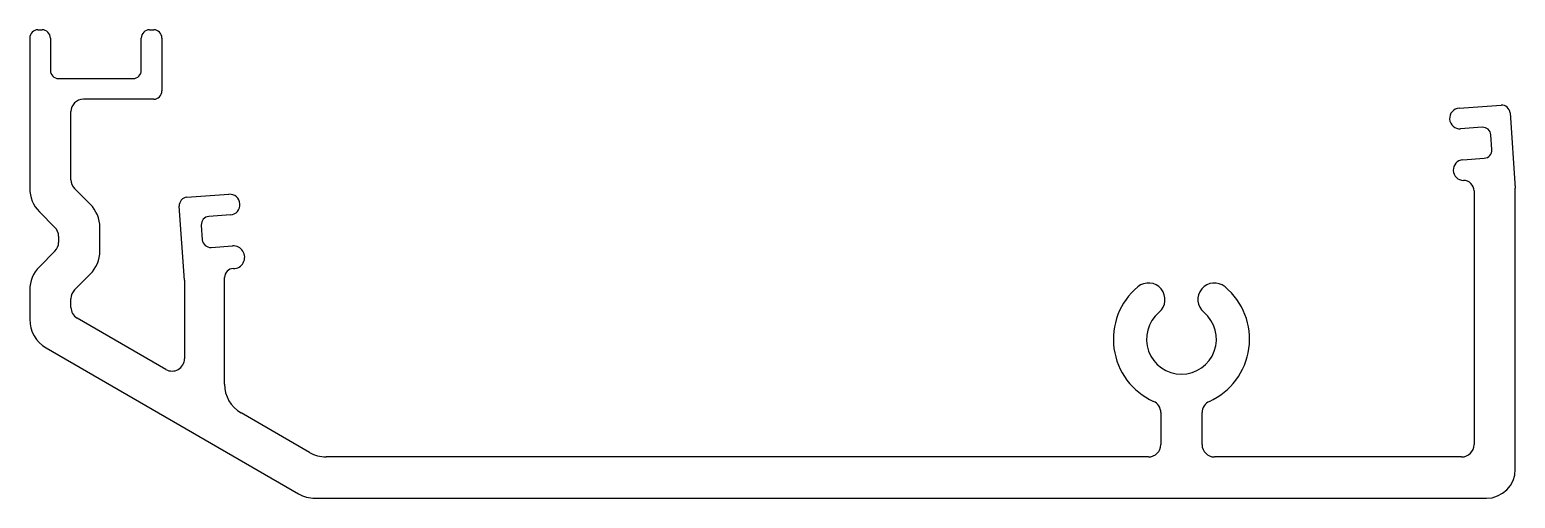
# Model space of a CAD drawing. Extents: x -46 to 45.5, y 18.1 to 46.9.
import ezdxf

# ---------------------------------------------------------------- set-up
doc = ezdxf.new("R2010")
doc.units = 0
doc.layers.get('0').update_dxf_attribs({"linetype": 'CONTINUOUS'})

msp = doc.modelspace()

# ---------------------------------------------------------------- linework, layer by layer
for p, q in [((-45.452, 46.917), (-45.198, 46.917)), ((-38.582, 46.917), (-38.328, 46.917)), ((-45.96, 46.409), (-45.96, 37.166)), ((-44.69, 46.409), (-44.69, 44.425)), ((-39.09, 44.425), (-39.09, 46.409)), ((-37.82, 46.409), (-37.82, 43.155)), ((-44.182, 43.917), (-39.598, 43.917)), ((-38.328, 42.647), (-42.658, 42.647)), ((42.029, 42.096), (44.615, 42.277)), ((-43.42, 37.692), (-43.42, 41.885)), ((45.157, 41.806), (45.48, 37.183)), ((43.436, 40.922), (42.118, 40.83)), ((44.041, 39.559), (43.979, 40.45)), ((42.251, 38.924), (43.57, 39.016)), ((-42.237, 36.194), (-43.197, 37.154)), ((-36.283, 36.62), (-33.697, 36.801)), ((42.939, 37.006), (42.939, 21.419)), ((45.48, 19.895), (45.48, 37.183)), ((-45.365, 35.73), (-44.405, 34.77)), ((-36.435, 31.517), (-36.754, 36.078)), ((-41.642, 33.32), (-41.642, 34.757)), ((-35.398, 34.9), (-35.336, 34.008)), ((-33.608, 35.534), (-34.927, 35.442)), ((-44.182, 34.231), (-44.182, 33.846)), ((-44.405, 33.308), (-45.365, 32.348)), ((-34.794, 33.537), (-33.475, 33.629)), ((-43.197, 30.924), (-42.237, 31.883)), ((-36.435, 31.517), (-36.435, 26.696)), ((-33.97, 25.126), (-33.97, 31.69)), ((-45.96, 30.911), (-45.96, 29.116)), ((-43.42, 29.849), (-43.42, 30.385)), ((-37.578, 26.036), (-43.039, 29.189)), ((-44.944, 27.356), (-29.413, 18.39)), ((-28.733, 20.93), (-32.954, 23.366)), ((23.661, 23.379), (23.661, 21.419)), ((26.201, 21.419), (26.201, 23.379)), ((22.899, 20.657), (-27.717, 20.657)), ((42.177, 20.657), (26.963, 20.657)), ((-28.397, 18.117), (43.702, 18.117))]:
    msp.add_line(p, q)
for centre, radius, start, end in [((-45.452, 46.409), 0.508, 90, 180), ((-45.198, 46.409), 0.508, 0, 90), ((-38.582, 46.409), 0.508, 90, 180), ((-38.328, 46.409), 0.508, 0, 90), ((-44.182, 44.425), 0.508, 180, 270), ((-39.598, 44.425), 0.508, 270, 0), ((-38.328, 43.155), 0.508, 270, 0), ((-42.658, 41.885), 0.762, 90, 180), ((42.073, 41.463), 0.635, 94, 274), ((44.65, 41.771), 0.508, 4, 94), ((43.472, 40.415), 0.508, 4, 94), ((43.534, 39.523), 0.508, 274, 4), ((42.295, 38.291), 0.635, 94, 269.74095), ((-42.658, 37.692), 0.762, 180, 225), ((42.289, 37.006), 0.65, 0, 89.74095), ((-43.928, 37.166), 2.032, 180, 225), ((-36.247, 36.114), 0.508, 94, 184), ((-33.653, 36.168), 0.635, 274, 94), ((-43.674, 34.757), 2.032, 0, 45), ((-44.944, 34.231), 0.762, 0, 45), ((-34.892, 34.935), 0.508, 94, 184), ((-44.944, 33.846), 0.762, 315, 0), ((-34.829, 34.044), 0.508, 184, 274), ((-43.674, 33.32), 2.032, 315, 0), ((-33.426, 32.932), 0.699, 270, 94), ((-43.928, 30.911), 2.032, 135, 180), ((-33.426, 31.69), 0.543, 90, 180), ((24.931, 27.896), 4.191, 129.83369, 245.77906), ((22.901, 30.331), 1.02, 309.83369, 129.83369), ((26.962, 30.331), 1.02, 50.16631, 230.16631), ((24.931, 27.896), 4.191, 294.22094, 50.16631), ((-42.658, 30.385), 0.762, 135, 180), ((-42.658, 29.849), 0.762, 180, 240), ((24.931, 27.896), 2.15, 129.83369, 50.16631), ((-43.928, 29.116), 2.032, 180, 240), ((-37.197, 26.696), 0.762, 240, 360), ((-31.938, 25.126), 2.032, 180, 240), ((22.899, 23.379), 0.762, 0, 65.77906), ((26.963, 23.379), 0.762, 114.22094, 180), ((22.899, 21.419), 0.762, 270, 0), ((26.963, 21.419), 0.762, 180, 270), ((42.177, 21.419), 0.762, 270, 0), ((-27.717, 22.689), 2.032, 240, 270), ((43.702, 19.895), 1.778, 270, 0), ((-28.397, 20.149), 2.032, 240, 270)]:
    msp.add_arc(centre, radius, start, end)

doc.saveas('drawing.dxf')
